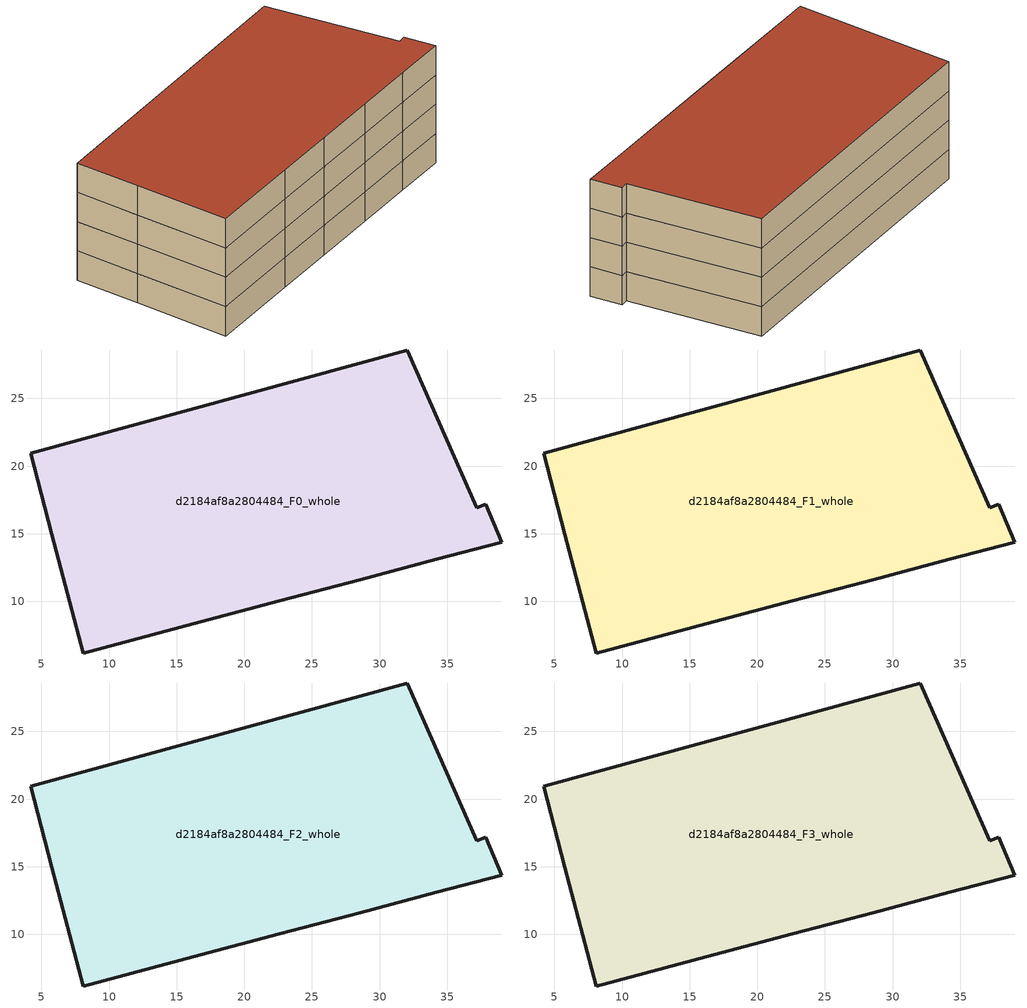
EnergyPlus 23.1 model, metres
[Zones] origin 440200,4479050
d2184af8a2804484_F0_whole
 floor ground (EU_floor_Construction): 32.06,28.58 37.19,16.93 37.85,17.18 39.03,14.39 34.2,13.1 28.56,11.62 22.64,10.06 16.78,8.51 8.1,6.19 5.78,14.97 4.21,20.97 z0
 wall outside (EU_wall_Construction): 8.1,6.19 16.78,8.51 22.64,10.06 28.56,11.62 34.2,13.1 39.03,14.39 37.85,17.18 37.19,16.93 32.06,28.58 4.21,20.97 5.78,14.97 8.1,6.19 z0:3
d2184af8a2804484_F1_whole
 floor to d2184af8a2804484_F0_whole (EU_floor_Construction): 32.06,28.58 37.19,16.93 37.85,17.18 39.03,14.39 34.2,13.1 28.56,11.62 22.64,10.06 16.78,8.51 8.1,6.19 5.78,14.97 4.21,20.97 z3
 wall outside (EU_wall_Construction): 8.1,6.19 16.78,8.51 22.64,10.06 28.56,11.62 34.2,13.1 39.03,14.39 37.85,17.18 37.19,16.93 32.06,28.58 4.21,20.97 5.78,14.97 8.1,6.19 z3:6
d2184af8a2804484_F2_whole
 floor to d2184af8a2804484_F1_whole (EU_floor_Construction): 32.06,28.58 37.19,16.93 37.85,17.18 39.03,14.39 34.2,13.1 28.56,11.62 22.64,10.06 16.78,8.51 8.1,6.19 5.78,14.97 4.21,20.97 z6
 wall outside (EU_wall_Construction): 8.1,6.19 16.78,8.51 22.64,10.06 28.56,11.62 34.2,13.1 39.03,14.39 37.85,17.18 37.19,16.93 32.06,28.58 4.21,20.97 5.78,14.97 8.1,6.19 z6:9
d2184af8a2804484_F3_whole
 floor to d2184af8a2804484_F2_whole (EU_floor_Construction): 32.06,28.58 37.19,16.93 37.85,17.18 39.03,14.39 34.2,13.1 28.56,11.62 22.64,10.06 16.78,8.51 8.1,6.19 5.78,14.97 4.21,20.97 z9
 wall outside (EU_wall_Construction): 8.1,6.19 16.78,8.51 22.64,10.06 28.56,11.62 34.2,13.1 39.03,14.39 37.85,17.18 37.19,16.93 32.06,28.58 4.21,20.97 5.78,14.97 8.1,6.19 z9:12
 roof outside (EU_roof_Construction): 39.03,14.39 37.85,17.18 37.19,16.93 32.06,28.58 4.21,20.97 5.78,14.97 8.1,6.19 16.78,8.51 22.64,10.06 28.56,11.62 34.2,13.1 z12
[Building]
EU S2 Campaign: North Axis=0; Terrain=City; Solar Distribution=FullExterior
[Site:Location]
Madrid: Latitude=40.5; Longitude=-3.5; Time Zone=1; Elevation=609
[SizingPeriod:WeatherFileDays]
AnnualSizingPeriod: Begin Month=1; Begin Day of Month=1; End Month=12; End Day of Month=31; Day of Week for Start Day=Monday; Use Weather File Daylight Saving Period=No; Use Weather File Rain and Snow Indicators=No
[MATERIAL]
EU_InternalMass_Material: Roughness=MediumRough; Thickness=0.1; Conductivity=1; Density=1800; Specific Heat=900; Thermal Absorptance=0.9; Solar Absorptance=0.7; Visible Absorptance=0.7
[MATERIAL:NOMASS] Roughness=MediumRough; Thermal Absorptance=0.9; Solar Absorptance=0.7; Visible Absorptance=0.7
Name | Thermal Resistance
EU_wall_NoMass | 1.60022
EU_roof_NoMass | 1.57597
EU_floor_NoMass | 0.470652
[CONSTRUCTION]
EU_wall_Construction: EU_wall_NoMass
EU_roof_Construction: EU_roof_NoMass
EU_floor_Construction: EU_floor_NoMass
EU_InternalMass_Construction: EU_InternalMass_Material
[ZONE] Type=1; Multiplier=1; Ceiling Height=autocalculate; Volume=1396.24; Floor Area=autocalculate; Part of Total Floor Area=Yes
d2184af8a2804484_F0_whole; d2184af8a2804484_F1_whole; d2184af8a2804484_F2_whole; d2184af8a2804484_F3_whole
[INTERNALMASS] Construction=EU_InternalMass_Construction; Surface Area=465.415
Name | Zone or ZoneList
d2184af8a2804484_F0_whole_EU_InternalMass | d2184af8a2804484_F0_whole
d2184af8a2804484_F1_whole_EU_InternalMass | d2184af8a2804484_F1_whole
d2184af8a2804484_F2_whole_EU_InternalMass | d2184af8a2804484_F2_whole
d2184af8a2804484_F3_whole_EU_InternalMass | d2184af8a2804484_F3_whole
[OTHEREQUIPMENT] Fuel Type=Electricity; Design Level Calculation Method=Watts/Area; Power per Zone Floor Area=1; Fraction Latent=0; Fraction Radiant=0; Fraction Lost=0; Carbon Dioxide Generation Rate=0; EndUse Subcategory=EU_Step8_InternalGains
Name | Zone or ZoneList or Space or SpaceList | Schedule
EU_Step8_InternalGain_d2184af8a2804484_F0_whole_f000 | d2184af8a2804484_F0_whole | EU_Step8_GainSchedule_d2184af8a2804484_F0_whole_f000
EU_Step8_InternalGain_d2184af8a2804484_F1_whole_f000 | d2184af8a2804484_F1_whole | EU_Step8_GainSchedule_d2184af8a2804484_F1_whole_f000
EU_Step8_InternalGain_d2184af8a2804484_F2_whole_f000 | d2184af8a2804484_F2_whole | EU_Step8_GainSchedule_d2184af8a2804484_F2_whole_f000
EU_Step8_InternalGain_d2184af8a2804484_F3_whole_f000 | d2184af8a2804484_F3_whole | EU_Step8_GainSchedule_d2184af8a2804484_F3_whole_f000
[ZONEVENTILATION:DESIGNFLOWRATE] Schedule=EU_AlwaysOn; Design Flow Rate Calculation Method=AirChanges/Hour; Air Changes per Hour=0.480704; Ventilation Type=Natural; Fan Pressure Rise=0; Fan Total Efficiency=1; Constant Term Coefficient=1; Temperature Term Coefficient=0; Velocity Term Coefficient=0; Velocity Squared Term Coefficient=0; Minimum Indoor Temperature=-100; Maximum Indoor Temperature=100; Delta Temperature=-100; Minimum Outdoor Temperature=-100; Maximum Outdoor Temperature=100; Maximum Wind Speed=40
Name | Zone or ZoneList or Space or SpaceList
EU_ConstantAir_d2184af8a2804484_F0_whole | d2184af8a2804484_F0_whole
EU_ConstantAir_d2184af8a2804484_F1_whole | d2184af8a2804484_F1_whole
EU_ConstantAir_d2184af8a2804484_F2_whole | d2184af8a2804484_F2_whole
EU_ConstantAir_d2184af8a2804484_F3_whole | d2184af8a2804484_F3_whole
[HVACTEMPLATE:THERMOSTAT] Constant Heating Setpoint=20; Constant Cooling Setpoint=50
EU_HeatOnly_d2184af8a2804484_F0_whole; EU_HeatOnly_d2184af8a2804484_F1_whole; EU_HeatOnly_d2184af8a2804484_F2_whole; EU_HeatOnly_d2184af8a2804484_F3_whole
[HVACTEMPLATE:ZONE:IDEALLOADSAIRSYSTEM] System Availability Schedule=EU_AlwaysOn; Maximum Heating Supply Air Temperature=50; Minimum Cooling Supply Air Temperature=13; Maximum Heating Supply Air Humidity Ratio=0.0156; Minimum Cooling Supply Air Humidity Ratio=0.0077; Heating Limit=NoLimit; Cooling Limit=NoLimit; Heating Availability Schedule=EU_AlwaysOn; Cooling Availability Schedule=EU_CoolingOff; Dehumidification Control Type=ConstantSensibleHeatRatio; Cooling Sensible Heat Ratio=0.7; Dehumidification Setpoint=60; Humidification Control Type=None; Humidification Setpoint=30; Outdoor Air Method=None; Outdoor Air Flow Rate per Person=0.00944; Outdoor Air Flow Rate per Zone Floor Area=0; Outdoor Air Flow Rate per Zone=0; Demand Controlled Ventilation Type=None; Outdoor Air Economizer Type=NoEconomizer; Heat Recovery Type=None; Sensible Heat Recovery Effectiveness=0.7; Latent Heat Recovery Effectiveness=0.65
Name | Template Thermostat
d2184af8a2804484_F0_whole | EU_HeatOnly_d2184af8a2804484_F0_whole
d2184af8a2804484_F1_whole | EU_HeatOnly_d2184af8a2804484_F1_whole
d2184af8a2804484_F2_whole | EU_HeatOnly_d2184af8a2804484_F2_whole
d2184af8a2804484_F3_whole | EU_HeatOnly_d2184af8a2804484_F3_whole
[SIZING:ZONE] Zone Cooling Design Supply Air Temperature Input Method=SupplyAirTemperature; Zone Cooling Design Supply Air Temperature=13; Zone Heating Design Supply Air Temperature Input Method=SupplyAirTemperature; Zone Heating Design Supply Air Temperature=50; Zone Cooling Design Supply Air Humidity Ratio=0.008; Zone Heating Design Supply Air Humidity Ratio=0.008; Cooling Design Air Flow Method=DesignDay; Cooling Design Air Flow Rate=0; Cooling Minimum Air Flow per Zone Floor Area=0.000762; Cooling Minimum Air Flow=0; Cooling Minimum Air Flow Fraction=0.2; Heating Design Air Flow Method=DesignDay; Heating Design Air Flow Rate=0; Heating Maximum Air Flow per Zone Floor Area=0.002032; Heating Maximum Air Flow=0.141576; Heating Maximum Air Flow Fraction=0.3; Account for Dedicated Outdoor Air System=No; Dedicated Outdoor Air System Control Strategy=NeutralSupplyAir; Dedicated Outdoor Air Low Setpoint Temperature for Design=autosize; Dedicated Outdoor Air High Setpoint Temperature for Design=autosize; Zone Load Sizing Method=Sensible Load Only No Latent Load; Zone Latent Cooling Design Supply Air Humidity Ratio Input Method=HumidityRatioDifference; Zone Cooling Design Supply Air Humidity Ratio Difference=0.005; Zone Latent Heating Design Supply Air Humidity Ratio Input Method=HumidityRatioDifference; Zone Humidification Design Supply Air Humidity Ratio Difference=0.005
d2184af8a2804484_F0_whole; d2184af8a2804484_F1_whole; d2184af8a2804484_F2_whole; d2184af8a2804484_F3_whole
[SCHEDULE:CONSTANT]
Name | Hourly Value
EU_AlwaysOn | 1
EU_CoolingOff | 0
[SCHEDULE:FILE] Column Number=1; Rows to Skip at Top=0; Number of Hours of Data=8760; Column Separator=Comma; Interpolate to Timestep=No; Minutes per Item=60; Adjust Schedule for Daylight Savings=Yes
Name | File
EU_Step8_GainSchedule_d2184af8a2804484_F0_whole_f000 | C:\Users\o_iseri\Desktop\OpenUBEM\openubem\outputs\eu_evidence\EU-11\ES-MAD-BERRUGUETE\idfs\d2184af8a2804484\d2184af8a2804484_F0_whole_f000_gain.csv
EU_Step8_GainSchedule_d2184af8a2804484_F1_whole_f000 | C:\Users\o_iseri\Desktop\OpenUBEM\openubem\outputs\eu_evidence\EU-11\ES-MAD-BERRUGUETE\idfs\d2184af8a2804484\d2184af8a2804484_F1_whole_f000_gain.csv
EU_Step8_GainSchedule_d2184af8a2804484_F2_whole_f000 | C:\Users\o_iseri\Desktop\OpenUBEM\openubem\outputs\eu_evidence\EU-11\ES-MAD-BERRUGUETE\idfs\d2184af8a2804484\d2184af8a2804484_F2_whole_f000_gain.csv
EU_Step8_GainSchedule_d2184af8a2804484_F3_whole_f000 | C:\Users\o_iseri\Desktop\OpenUBEM\openubem\outputs\eu_evidence\EU-11\ES-MAD-BERRUGUETE\idfs\d2184af8a2804484\d2184af8a2804484_F3_whole_f000_gain.csv
